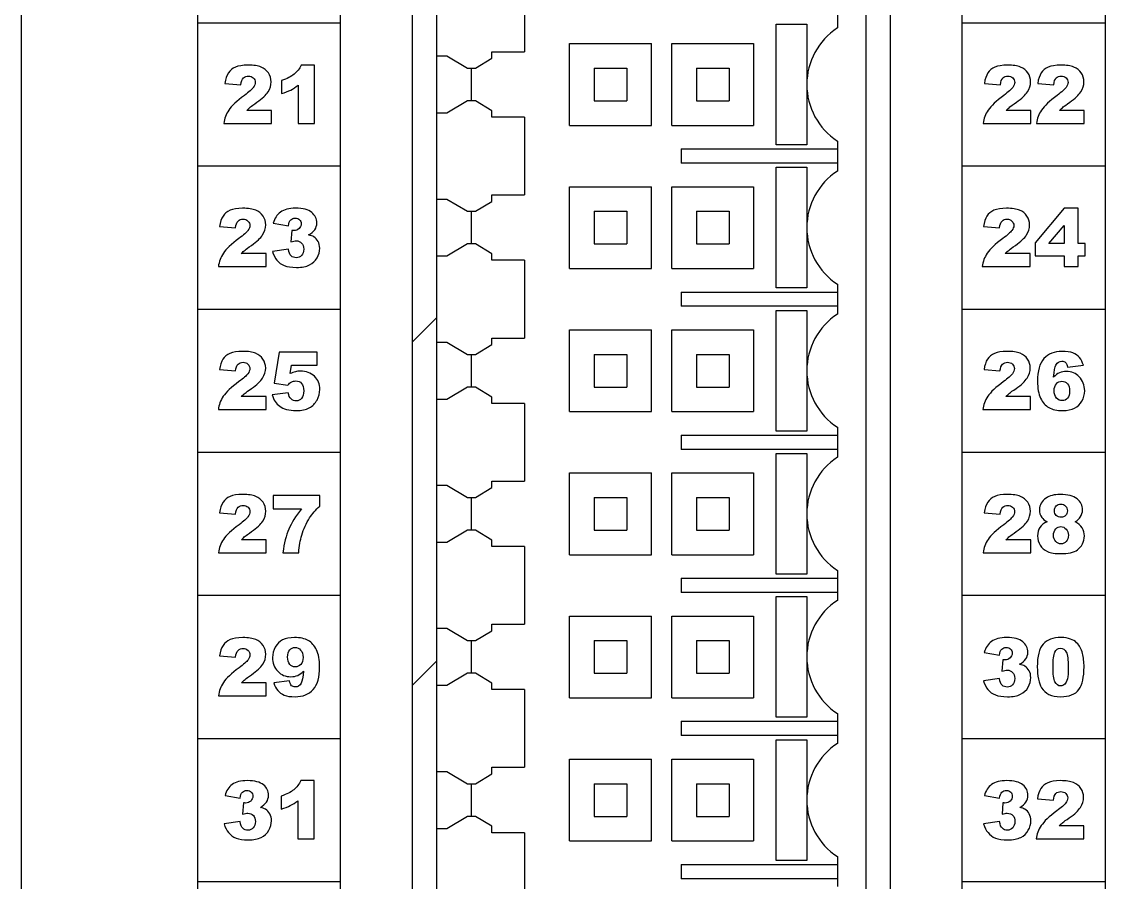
# Model space of a CAD drawing. Header units: millimetres. Extents: x 33 to 632, y -490 to 20.
# Drawn here: x 493.47 to 519.97, y -200.9 to -179.85 of the extents above; entities that cross this region are included whole.
import ezdxf

# ---------------------------------------------------------------- set-up
doc = ezdxf.new("R2010")
doc.units = ezdxf.units.MM

# ---------------------------------------------------------------- blocks, each defined once
blk = doc.blocks.new('MOD_DIM780')
at = {"linetype": 'Continuous'}
for p, q in [((115.619, 48.361), (115.619, 128.861)), ((126.119, 48.361), (126.119, 128.861)), ((115.019, 128.161), (115.019, 48.561)), ((126.719, 48.561), (126.719, 128.161)), ((109.769, 125.111), (109.769, 51.611)), ((113.269, 51.611), (113.269, 125.111)), ((128.469, 51.611), (128.469, 125.111)), ((131.969, 125.111), (131.969, 51.611)), ((105.469, 38.611), (105.469, 124.511)), ((117.769, 91.311), (117.769, 89.411)), ((125.419, 90.728), (125.419, 89.994)), ((113.269, 90.111), (109.769, 90.111)), ((131.969, 90.111), (128.469, 90.111)), ((123.918, 87.136), (123.918, 90.086)), ((123.918, 90.086), (124.669, 90.086)), ((124.669, 90.086), (124.669, 88.615)), ((118.869, 87.611), (118.869, 89.611)), ((118.869, 89.611), (120.869, 89.611)), ((120.869, 87.611), (120.869, 89.611)), ((121.369, 87.611), (121.369, 89.611)), ((121.369, 89.611), (123.369, 89.611)), ((123.369, 89.611), (123.369, 87.611)), ((115.619, 89.311), (115.869, 89.311)), ((115.869, 89.311), (116.369, 89.011)), ((116.97, 89.253), (116.969, 89.411)), ((116.969, 89.411), (117.769, 89.411)), ((112.627, 89.085), (112.305, 89.085)), ((112.627, 87.661), (112.627, 89.085)), ((116.566, 89.011), (116.97, 89.253)), ((116.369, 89.011), (116.566, 89.011)), ((116.469, 88.211), (116.469, 89.011)), ((119.469, 89.011), (119.469, 88.211)), ((119.469, 89.011), (120.269, 89.011)), ((120.269, 89.011), (120.269, 88.211)), ((121.969, 89.011), (121.969, 88.211)), ((121.969, 89.011), (122.769, 89.011)), ((122.769, 89.011), (122.769, 88.211)), ((110.441, 88.638), (110.83, 88.606)), ((111.824, 88.709), (111.824, 88.39)), ((112.233, 88.594), (112.233, 87.661)), ((124.669, 88.607), (124.669, 87.136)), ((129.012, 88.638), (129.402, 88.606)), ((130.317, 88.638), (130.706, 88.606)), ((116.369, 88.211), (115.869, 87.91)), ((116.566, 88.211), (116.369, 88.211)), ((116.97, 87.968), (116.566, 88.211)), ((119.469, 88.211), (120.269, 88.211)), ((121.969, 88.211), (122.769, 88.211)), ((111.579, 87.978), (110.972, 87.978)), ((111.579, 87.661), (111.579, 87.978)), ((115.869, 87.91), (115.619, 87.91)), ((116.969, 87.811), (116.97, 87.968)), ((117.769, 87.811), (116.969, 87.811)), ((117.769, 87.811), (117.769, 85.911)), ((130.15, 87.978), (129.543, 87.978)), ((130.15, 87.661), (130.15, 87.978)), ((131.455, 87.978), (130.848, 87.978)), ((131.455, 87.661), (131.455, 87.978)), ((110.412, 87.661), (111.579, 87.661)), ((112.233, 87.661), (112.627, 87.661)), ((118.869, 87.611), (120.869, 87.611)), ((121.369, 87.611), (123.369, 87.611)), ((128.983, 87.661), (130.15, 87.661)), ((130.288, 87.661), (131.455, 87.661)), ((125.419, 87.228), (125.419, 86.494)), ((121.594, 87.036), (121.594, 86.686)), ((121.594, 87.036), (125.419, 87.036)), ((124.669, 87.136), (123.918, 87.136)), ((125.419, 86.686), (121.594, 86.686)), ((113.269, 86.611), (109.769, 86.611)), ((123.918, 83.636), (123.918, 86.586)), ((123.918, 86.586), (124.669, 86.586)), ((124.669, 86.586), (124.669, 85.115)), ((131.969, 86.611), (128.469, 86.611)), ((116.97, 85.753), (116.969, 85.911)), ((116.969, 85.911), (117.769, 85.911)), ((118.869, 84.111), (118.869, 86.111)), ((118.869, 86.111), (120.869, 86.111)), ((120.869, 84.111), (120.869, 86.111)), ((121.369, 84.111), (121.369, 86.111)), ((121.369, 86.111), (123.369, 86.111)), ((123.369, 86.111), (123.369, 84.111)), ((115.619, 85.811), (115.869, 85.811)), ((115.869, 85.811), (116.369, 85.511)), ((116.566, 85.511), (116.97, 85.753)), ((116.369, 85.511), (116.566, 85.511)), ((116.469, 84.711), (116.469, 85.511)), ((119.469, 85.511), (119.469, 84.711)), ((119.469, 85.511), (120.269, 85.511)), ((120.269, 85.511), (120.269, 84.711)), ((121.969, 85.511), (121.969, 84.711)), ((121.969, 85.511), (122.769, 85.511)), ((122.769, 85.511), (122.769, 84.711)), ((130.963, 85.585), (130.254, 84.742)), ((131.302, 85.585), (130.963, 85.585)), ((131.302, 84.724), (131.302, 85.585)), ((110.309, 85.138), (110.698, 85.106)), ((111.623, 85.222), (111.991, 85.156)), ((124.669, 85.107), (124.669, 83.636)), ((128.99, 85.138), (129.379, 85.106)), ((130.587, 84.724), (130.963, 85.164)), ((130.963, 85.164), (130.963, 84.724)), ((112.075, 85.043), (112.054, 84.765)), ((111.991, 84.582), (111.602, 84.53)), ((116.369, 84.711), (115.869, 84.41)), ((116.566, 84.711), (116.369, 84.711)), ((116.97, 84.468), (116.566, 84.711)), ((119.469, 84.711), (120.269, 84.711)), ((121.969, 84.711), (122.769, 84.711)), ((130.254, 84.742), (130.254, 84.422)), ((130.963, 84.724), (130.587, 84.724)), ((131.477, 84.724), (131.302, 84.724)), ((131.477, 84.422), (131.477, 84.724)), ((111.447, 84.478), (110.84, 84.478)), ((111.447, 84.161), (111.447, 84.478)), ((115.869, 84.41), (115.619, 84.41)), ((116.969, 84.311), (116.97, 84.468)), ((117.769, 84.311), (116.969, 84.311)), ((117.769, 84.311), (117.769, 82.411)), ((130.128, 84.478), (129.521, 84.478)), ((130.128, 84.161), (130.128, 84.478)), ((130.254, 84.422), (130.963, 84.422)), ((130.963, 84.422), (130.963, 84.161)), ((131.302, 84.422), (131.477, 84.422)), ((131.302, 84.161), (131.302, 84.422)), ((110.28, 84.161), (111.447, 84.161)), ((118.869, 84.111), (120.869, 84.111)), ((121.369, 84.111), (123.369, 84.111)), ((128.961, 84.161), (130.128, 84.161)), ((130.963, 84.161), (131.302, 84.161)), ((121.594, 83.536), (121.594, 83.186)), ((121.594, 83.536), (125.419, 83.536)), ((124.669, 83.636), (123.918, 83.636)), ((125.419, 83.728), (125.419, 82.994)), ((113.269, 83.111), (109.769, 83.111)), ((125.419, 83.186), (121.594, 83.186)), ((123.918, 80.136), (123.918, 83.086)), ((123.918, 83.086), (124.669, 83.086)), ((124.669, 83.086), (124.669, 81.615)), ((131.969, 83.111), (128.469, 83.111)), ((115.019, 82.312), (115.619, 82.912)), ((118.869, 80.611), (118.869, 82.611)), ((118.869, 82.611), (120.869, 82.611)), ((120.869, 80.611), (120.869, 82.611)), ((121.369, 80.611), (121.369, 82.611)), ((121.369, 82.611), (123.369, 82.611)), ((123.369, 82.611), (123.369, 80.611)), ((115.619, 82.311), (115.869, 82.311)), ((115.869, 82.311), (116.369, 82.011)), ((116.566, 82.011), (116.97, 82.253)), ((116.97, 82.253), (116.969, 82.411)), ((116.969, 82.411), (117.769, 82.411)), ((111.769, 82.061), (111.646, 81.308)), ((112.693, 82.061), (111.769, 82.061)), ((112.693, 81.75), (112.693, 82.061)), ((116.369, 82.011), (116.566, 82.011)), ((116.469, 81.211), (116.469, 82.011)), ((119.469, 82.011), (119.469, 81.211)), ((119.469, 82.011), (120.269, 82.011)), ((120.269, 82.011), (120.269, 81.211)), ((121.969, 82.011), (121.969, 81.211)), ((121.969, 82.011), (122.769, 82.011)), ((122.769, 82.011), (122.769, 81.211)), ((110.307, 81.638), (110.697, 81.606)), ((112.034, 81.54), (112.067, 81.75)), ((112.067, 81.75), (112.693, 81.75)), ((129.004, 81.638), (129.393, 81.606)), ((131.047, 81.698), (131.434, 81.746)), ((124.669, 81.607), (124.669, 80.136)), ((111.646, 81.308), (111.978, 81.26)), ((116.369, 81.211), (115.869, 80.91)), ((116.566, 81.211), (116.369, 81.211)), ((116.97, 80.968), (116.566, 81.211)), ((119.469, 81.211), (120.269, 81.211)), ((121.969, 81.211), (122.769, 81.211)), ((111.446, 80.978), (110.838, 80.978)), ((111.446, 80.661), (111.446, 80.978)), ((111.989, 81.067), (111.596, 81.024)), ((115.869, 80.91), (115.619, 80.91)), ((116.969, 80.811), (116.97, 80.968)), ((130.142, 80.978), (129.535, 80.978)), ((130.142, 80.661), (130.142, 80.978)), ((110.279, 80.661), (111.446, 80.661)), ((117.769, 80.811), (116.969, 80.811)), ((117.769, 80.811), (117.769, 78.911)), ((118.869, 80.611), (120.869, 80.611)), ((121.369, 80.611), (123.369, 80.611)), ((128.975, 80.661), (130.142, 80.661)), ((121.594, 80.036), (121.594, 79.686)), ((121.594, 80.036), (125.419, 80.036)), ((124.669, 80.136), (123.918, 80.136)), ((125.419, 80.228), (125.419, 79.494)), ((113.269, 79.611), (109.769, 79.611)), ((125.419, 79.686), (121.594, 79.686)), ((123.918, 76.636), (123.918, 79.586)), ((123.918, 79.586), (124.669, 79.586)), ((124.669, 79.586), (124.669, 78.115)), ((131.969, 79.611), (128.469, 79.611)), ((118.869, 77.111), (118.869, 79.111)), ((118.869, 79.111), (120.869, 79.111)), ((120.869, 77.111), (120.869, 79.111)), ((121.369, 77.111), (121.369, 79.111)), ((121.369, 79.111), (123.369, 79.111)), ((123.369, 79.111), (123.369, 77.111)), ((115.619, 78.811), (115.869, 78.811)), ((115.869, 78.811), (116.369, 78.511)), ((116.566, 78.511), (116.97, 78.753)), ((116.97, 78.753), (116.969, 78.911)), ((116.969, 78.911), (117.769, 78.911)), ((111.621, 78.561), (111.621, 78.232)), ((112.757, 78.561), (111.621, 78.561)), ((112.757, 78.298), (112.757, 78.561)), ((116.369, 78.511), (116.566, 78.511)), ((116.469, 77.711), (116.469, 78.511)), ((119.469, 78.511), (120.269, 78.511)), ((119.469, 78.511), (119.469, 77.711)), ((120.269, 78.511), (120.269, 77.711)), ((121.969, 78.511), (122.769, 78.511)), ((121.969, 78.511), (121.969, 77.711)), ((122.769, 78.511), (122.769, 77.711)), ((111.621, 78.232), (112.313, 78.232)), ((110.31, 78.138), (110.7, 78.106)), ((124.669, 78.107), (124.669, 76.636)), ((129.009, 78.138), (129.399, 78.106)), ((116.369, 77.711), (115.869, 77.41)), ((116.566, 77.711), (116.369, 77.711)), ((116.97, 77.468), (116.566, 77.711)), ((119.469, 77.711), (120.269, 77.711)), ((121.969, 77.711), (122.769, 77.711)), ((111.449, 77.478), (110.841, 77.478)), ((111.449, 77.161), (111.449, 77.478)), ((115.869, 77.41), (115.619, 77.41)), ((116.969, 77.311), (116.97, 77.468)), ((130.148, 77.478), (129.54, 77.478)), ((130.148, 77.161), (130.148, 77.478)), ((110.282, 77.161), (111.449, 77.161)), ((111.857, 77.161), (112.245, 77.161)), ((117.769, 77.311), (116.969, 77.311)), ((117.769, 77.311), (117.769, 75.411)), ((128.981, 77.161), (130.148, 77.161)), ((118.869, 77.111), (120.869, 77.111)), ((121.369, 77.111), (123.369, 77.111)), ((124.669, 76.636), (123.918, 76.636)), ((125.419, 76.728), (125.419, 75.994)), ((121.594, 76.536), (125.419, 76.536)), ((121.594, 76.536), (121.594, 76.186)), ((113.269, 76.111), (109.769, 76.111)), ((125.419, 76.186), (121.594, 76.186)), ((123.918, 76.086), (124.669, 76.086)), ((123.918, 73.136), (123.918, 76.086)), ((124.669, 76.086), (124.669, 74.615)), ((131.969, 76.111), (128.469, 76.111)), ((118.869, 73.611), (118.869, 75.611)), ((118.869, 75.611), (120.869, 75.611)), ((120.869, 73.611), (120.869, 75.611)), ((121.369, 75.611), (123.369, 75.611)), ((121.369, 73.611), (121.369, 75.611)), ((123.369, 75.611), (123.369, 73.611)), ((115.619, 75.311), (115.869, 75.311)), ((115.869, 75.311), (116.369, 75.011)), ((116.97, 75.253), (116.969, 75.411)), ((116.969, 75.411), (117.769, 75.411)), ((116.369, 75.011), (116.566, 75.011)), ((116.469, 74.211), (116.469, 75.011)), ((116.566, 75.011), (116.97, 75.253)), ((119.469, 75.011), (120.269, 75.011)), ((119.469, 75.011), (119.469, 74.211)), ((120.269, 75.011), (120.269, 74.211)), ((121.969, 75.011), (122.769, 75.011)), ((121.969, 75.011), (121.969, 74.211)), ((122.769, 75.011), (122.769, 74.211)), ((110.311, 74.638), (110.7, 74.606)), ((115.019, 73.912), (115.619, 74.512)), ((124.669, 74.607), (124.669, 73.136)), ((129.01, 74.722), (129.378, 74.656)), ((129.462, 74.543), (129.442, 74.265)), ((116.369, 74.211), (115.869, 73.91)), ((116.566, 74.211), (116.369, 74.211)), ((116.97, 73.968), (116.566, 74.211)), ((119.469, 74.211), (120.269, 74.211)), ((121.969, 74.211), (122.769, 74.211)), ((111.449, 73.978), (110.842, 73.978)), ((111.449, 73.661), (111.449, 73.978)), ((112.019, 74.024), (111.632, 73.975)), ((116.969, 73.811), (116.97, 73.968)), ((129.378, 74.082), (128.989, 74.03)), ((115.869, 73.91), (115.619, 73.91)), ((117.769, 73.811), (116.969, 73.811)), ((117.769, 73.811), (117.769, 71.911)), ((110.282, 73.661), (111.449, 73.661)), ((118.869, 73.611), (120.869, 73.611)), ((121.369, 73.611), (123.369, 73.611)), ((125.419, 73.228), (125.419, 72.494)), ((121.594, 73.036), (125.419, 73.036)), ((121.594, 73.036), (121.594, 72.686)), ((124.669, 73.136), (123.918, 73.136)), ((113.269, 72.611), (109.769, 72.611)), ((125.419, 72.686), (121.594, 72.686)), ((131.969, 72.611), (128.469, 72.611)), ((123.918, 72.586), (124.669, 72.586)), ((123.918, 69.636), (123.918, 72.586)), ((124.669, 72.586), (124.669, 71.115)), ((118.869, 72.111), (120.869, 72.111)), ((118.869, 70.111), (118.869, 72.111)), ((120.869, 70.111), (120.869, 72.111)), ((121.369, 72.111), (123.369, 72.111)), ((121.369, 70.111), (121.369, 72.111)), ((123.369, 72.111), (123.369, 70.111)), ((116.969, 71.911), (117.769, 71.911)), ((116.97, 71.753), (116.969, 71.911)), ((112.618, 71.585), (112.296, 71.585)), ((112.618, 70.161), (112.618, 71.585)), ((115.619, 71.811), (115.869, 71.811)), ((115.869, 71.811), (116.369, 71.511)), ((116.566, 71.511), (116.97, 71.753)), ((116.369, 71.511), (116.566, 71.511)), ((116.469, 70.711), (116.469, 71.511)), ((119.469, 71.511), (120.269, 71.511)), ((119.469, 71.511), (119.469, 70.711)), ((120.269, 71.511), (120.269, 70.711)), ((121.969, 71.511), (122.769, 71.511)), ((121.969, 71.511), (121.969, 70.711)), ((122.769, 71.511), (122.769, 70.711)), ((110.442, 71.222), (110.809, 71.156)), ((110.893, 71.043), (110.873, 70.765)), ((111.816, 71.209), (111.816, 70.89)), ((112.224, 71.094), (112.224, 70.161)), ((124.669, 71.107), (124.669, 69.636)), ((129.013, 71.222), (129.381, 71.156)), ((129.465, 71.043), (129.445, 70.765)), ((130.308, 71.138), (130.698, 71.106)), ((110.809, 70.582), (110.421, 70.53)), ((116.369, 70.711), (115.869, 70.41)), ((116.566, 70.711), (116.369, 70.711)), ((116.97, 70.468), (116.566, 70.711)), ((119.469, 70.711), (120.269, 70.711)), ((121.969, 70.711), (122.769, 70.711)), ((129.381, 70.582), (128.992, 70.53)), ((115.869, 70.41), (115.619, 70.41)), ((116.969, 70.311), (116.97, 70.468)), ((117.769, 70.311), (116.969, 70.311)), ((117.769, 70.311), (117.769, 68.411)), ((131.446, 70.478), (130.839, 70.478)), ((131.446, 70.161), (131.446, 70.478)), ((112.224, 70.161), (112.618, 70.161)), ((118.869, 70.111), (120.869, 70.111)), ((121.369, 70.111), (123.369, 70.111)), ((130.279, 70.161), (131.446, 70.161)), ((125.419, 69.728), (125.419, 68.994)), ((121.594, 69.536), (125.419, 69.536)), ((121.594, 69.536), (121.594, 69.186)), ((124.669, 69.636), (123.918, 69.636)), ((125.419, 69.186), (121.594, 69.186)), ((113.269, 69.111), (109.769, 69.111)), ((131.969, 69.111), (128.469, 69.111))]:
    blk.add_line(p, q, dxfattribs=at)
for centre, radius, start, end in [((126.319, 88.611), 1.65, 123.0557, 236.9443), ((126.319, 85.111), 1.65, 123.0557, 236.9443), ((126.319, 81.611), 1.65, 123.0557, 236.9443), ((126.319, 78.111), 1.65, 123.0557, 236.9443), ((130.893, 78.208), 1.071, 270.0061, 282.0044), ((126.319, 74.611), 1.65, 123.0557, 236.9443), ((126.319, 71.111), 1.65, 123.0557, 236.9443)]:
    blk.add_arc(centre, radius, start, end, dxfattribs=at)
for points in [[(111.005, 89.085), (110.873, 89.085), (110.771, 89.067), (110.697, 89.035)], [(111.324, 89.037), (111.248, 89.068), (111.142, 89.085), (111.005, 89.085)], [(112.305, 89.085), (112.263, 88.997), (112.205, 88.922), (112.133, 88.863)], [(129.577, 89.085), (129.445, 89.085), (129.343, 89.067), (129.268, 89.035)], [(129.895, 89.037), (129.819, 89.068), (129.713, 89.085), (129.577, 89.085)], [(130.881, 89.085), (130.749, 89.085), (130.647, 89.067), (130.573, 89.035)], [(131.2, 89.037), (131.124, 89.068), (131.018, 89.085), (130.881, 89.085)], [(110.524, 88.894), (110.484, 88.832), (110.456, 88.747), (110.441, 88.638)], [(110.697, 89.035), (110.622, 89.002), (110.565, 88.955), (110.524, 88.894)], [(110.893, 88.771), (110.925, 88.802), (110.966, 88.818), (111.015, 88.818)], [(111.015, 88.818), (111.063, 88.818), (111.102, 88.803), (111.134, 88.772)], [(111.503, 88.894), (111.46, 88.959), (111.4, 89.006), (111.324, 89.037)], [(111.569, 88.677), (111.569, 88.757), (111.547, 88.829), (111.503, 88.894)], [(112.133, 88.863), (112.059, 88.803), (111.956, 88.751), (111.824, 88.709)], [(129.096, 88.894), (129.055, 88.832), (129.027, 88.747), (129.012, 88.638)], [(129.268, 89.035), (129.194, 89.002), (129.136, 88.955), (129.096, 88.894)], [(129.465, 88.771), (129.496, 88.802), (129.537, 88.818), (129.587, 88.818)], [(129.587, 88.818), (129.635, 88.818), (129.674, 88.803), (129.705, 88.772)], [(130.075, 88.894), (130.031, 88.959), (129.972, 89.006), (129.895, 89.037)], [(130.141, 88.677), (130.141, 88.757), (130.119, 88.829), (130.075, 88.894)], [(130.4, 88.894), (130.36, 88.832), (130.332, 88.747), (130.317, 88.638)], [(130.573, 89.035), (130.498, 89.002), (130.441, 88.955), (130.4, 88.894)], [(130.77, 88.771), (130.801, 88.802), (130.842, 88.818), (130.892, 88.818)], [(130.892, 88.818), (130.939, 88.818), (130.978, 88.803), (131.01, 88.772)], [(131.38, 88.894), (131.336, 88.959), (131.276, 89.006), (131.2, 89.037)], [(131.445, 88.677), (131.445, 88.757), (131.423, 88.829), (131.38, 88.894)], [(110.83, 88.606), (110.841, 88.684), (110.862, 88.74), (110.893, 88.771)], [(111.134, 88.539), (111.101, 88.494), (111.029, 88.429), (110.915, 88.345)], [(111.134, 88.772), (111.165, 88.742), (111.182, 88.705), (111.182, 88.663)], [(111.182, 88.663), (111.182, 88.623), (111.165, 88.582), (111.134, 88.539)], [(111.494, 88.432), (111.544, 88.51), (111.569, 88.591), (111.569, 88.677)], [(112.048, 88.476), (112.107, 88.506), (112.169, 88.545), (112.233, 88.594)], [(129.402, 88.606), (129.412, 88.684), (129.433, 88.74), (129.465, 88.771)], [(129.705, 88.539), (129.673, 88.494), (129.6, 88.429), (129.487, 88.345)], [(129.705, 88.772), (129.737, 88.742), (129.753, 88.705), (129.753, 88.663)], [(129.753, 88.663), (129.753, 88.623), (129.737, 88.582), (129.705, 88.539)], [(130.066, 88.432), (130.115, 88.51), (130.141, 88.591), (130.141, 88.677)], [(130.706, 88.606), (130.717, 88.684), (130.738, 88.74), (130.77, 88.771)], [(131.01, 88.539), (130.977, 88.494), (130.905, 88.429), (130.791, 88.345)], [(131.01, 88.772), (131.041, 88.742), (131.058, 88.705), (131.058, 88.663)], [(131.058, 88.663), (131.058, 88.623), (131.041, 88.582), (131.01, 88.539)], [(131.37, 88.432), (131.42, 88.51), (131.445, 88.591), (131.445, 88.677)], [(110.915, 88.345), (110.728, 88.207), (110.601, 88.087), (110.533, 87.985)], [(111.222, 88.177), (111.354, 88.269), (111.444, 88.354), (111.494, 88.432)], [(111.824, 88.39), (111.914, 88.417), (111.989, 88.446), (112.048, 88.476)], [(129.487, 88.345), (129.3, 88.207), (129.173, 88.087), (129.105, 87.985)], [(129.793, 88.177), (129.925, 88.269), (130.016, 88.354), (130.066, 88.432)], [(130.791, 88.345), (130.604, 88.207), (130.477, 88.087), (130.409, 87.985)], [(131.098, 88.177), (131.23, 88.269), (131.32, 88.354), (131.37, 88.432)], [(110.533, 87.985), (110.465, 87.884), (110.425, 87.775), (110.412, 87.661)], [(110.972, 87.978), (111.007, 88.012), (111.037, 88.041), (111.064, 88.062)], [(111.064, 88.062), (111.091, 88.084), (111.143, 88.122), (111.222, 88.177)], [(129.105, 87.985), (129.037, 87.884), (128.997, 87.775), (128.983, 87.661)], [(129.543, 87.978), (129.578, 88.012), (129.609, 88.041), (129.636, 88.062)], [(129.636, 88.062), (129.662, 88.084), (129.715, 88.122), (129.793, 88.177)], [(130.409, 87.985), (130.341, 87.884), (130.301, 87.775), (130.288, 87.661)], [(130.848, 87.978), (130.883, 88.012), (130.914, 88.041), (130.94, 88.062)], [(130.94, 88.062), (130.967, 88.084), (131.02, 88.122), (131.098, 88.177)], [(110.393, 85.394), (110.352, 85.332), (110.324, 85.247), (110.309, 85.138)], [(110.565, 85.535), (110.49, 85.502), (110.433, 85.455), (110.393, 85.394)], [(110.873, 85.585), (110.741, 85.585), (110.639, 85.567), (110.565, 85.535)], [(111.192, 85.537), (111.116, 85.568), (111.01, 85.585), (110.873, 85.585)], [(111.372, 85.394), (111.328, 85.459), (111.269, 85.506), (111.192, 85.537)], [(111.438, 85.177), (111.438, 85.257), (111.416, 85.329), (111.372, 85.394)], [(111.799, 85.491), (111.712, 85.428), (111.653, 85.338), (111.623, 85.222)], [(112.168, 85.585), (112.009, 85.585), (111.885, 85.553), (111.799, 85.491)], [(112.049, 85.301), (112.077, 85.329), (112.115, 85.343), (112.16, 85.343)], [(112.16, 85.343), (112.204, 85.343), (112.24, 85.33), (112.265, 85.304)], [(112.564, 85.482), (112.482, 85.55), (112.351, 85.585), (112.168, 85.585)], [(112.687, 85.225), (112.687, 85.329), (112.646, 85.414), (112.564, 85.482)], [(129.073, 85.394), (129.033, 85.332), (129.005, 85.247), (128.99, 85.138)], [(129.246, 85.535), (129.171, 85.502), (129.114, 85.455), (129.073, 85.394)], [(129.554, 85.585), (129.422, 85.585), (129.32, 85.567), (129.246, 85.535)], [(129.873, 85.537), (129.797, 85.568), (129.691, 85.585), (129.554, 85.585)], [(130.053, 85.394), (130.009, 85.459), (129.949, 85.506), (129.873, 85.537)], [(130.118, 85.177), (130.118, 85.257), (130.097, 85.329), (130.053, 85.394)], [(110.698, 85.106), (110.709, 85.184), (110.73, 85.24), (110.762, 85.271)], [(110.762, 85.271), (110.793, 85.302), (110.834, 85.318), (110.884, 85.318)], [(110.884, 85.318), (110.931, 85.318), (110.971, 85.303), (111.002, 85.272)], [(111.002, 85.272), (111.034, 85.242), (111.05, 85.205), (111.05, 85.163)], [(111.05, 85.163), (111.05, 85.123), (111.034, 85.082), (111.002, 85.039)], [(111.362, 84.932), (111.412, 85.01), (111.438, 85.091), (111.438, 85.177)], [(111.991, 85.156), (112, 85.225), (112.02, 85.273), (112.049, 85.301)], [(112.252, 85.087), (112.218, 85.055), (112.176, 85.038), (112.125, 85.038)], [(112.304, 85.203), (112.304, 85.158), (112.287, 85.119), (112.252, 85.087)], [(112.265, 85.304), (112.29, 85.279), (112.304, 85.245), (112.304, 85.203)], [(112.637, 85.061), (112.67, 85.11), (112.687, 85.164), (112.687, 85.225)], [(129.379, 85.106), (129.39, 85.184), (129.411, 85.24), (129.443, 85.271)], [(129.443, 85.271), (129.474, 85.302), (129.515, 85.318), (129.565, 85.318)], [(129.565, 85.318), (129.612, 85.318), (129.651, 85.303), (129.683, 85.272)], [(129.683, 85.272), (129.715, 85.242), (129.731, 85.205), (129.731, 85.163)], [(129.731, 85.163), (129.731, 85.123), (129.715, 85.082), (129.683, 85.039)], [(130.043, 84.932), (130.093, 85.01), (130.118, 85.091), (130.118, 85.177)], [(110.783, 84.845), (110.596, 84.707), (110.469, 84.587), (110.401, 84.485)], [(111.002, 85.039), (110.97, 84.994), (110.897, 84.929), (110.783, 84.845)], [(111.09, 84.677), (111.222, 84.769), (111.312, 84.854), (111.362, 84.932)], [(112.125, 85.038), (112.113, 85.038), (112.096, 85.039), (112.075, 85.043)], [(112.487, 84.932), (112.554, 84.969), (112.604, 85.012), (112.637, 85.061)], [(112.611, 84.885), (112.583, 84.903), (112.541, 84.919), (112.487, 84.932)], [(112.719, 84.772), (112.693, 84.819), (112.657, 84.857), (112.611, 84.885)], [(129.464, 84.845), (129.277, 84.707), (129.15, 84.587), (129.082, 84.485)], [(129.683, 85.039), (129.651, 84.994), (129.578, 84.929), (129.464, 84.845)], [(129.771, 84.677), (129.903, 84.769), (129.993, 84.854), (130.043, 84.932)], [(110.84, 84.478), (110.875, 84.512), (110.906, 84.541), (110.933, 84.562)], [(110.933, 84.562), (110.959, 84.584), (111.012, 84.622), (111.09, 84.677)], [(112.061, 84.419), (112.029, 84.449), (112.006, 84.504), (111.991, 84.582)], [(112.054, 84.765), (112.108, 84.78), (112.15, 84.788), (112.181, 84.788)], [(112.181, 84.788), (112.238, 84.788), (112.283, 84.77), (112.316, 84.734)], [(112.367, 84.584), (112.367, 84.52), (112.349, 84.469), (112.314, 84.431)], [(112.316, 84.734), (112.35, 84.698), (112.367, 84.649), (112.367, 84.584)], [(112.694, 84.37), (112.736, 84.444), (112.758, 84.523), (112.758, 84.605)], [(112.758, 84.605), (112.758, 84.67), (112.745, 84.725), (112.719, 84.772)], [(129.521, 84.478), (129.556, 84.512), (129.587, 84.541), (129.614, 84.562)], [(129.614, 84.562), (129.64, 84.584), (129.693, 84.622), (129.771, 84.677)], [(110.401, 84.485), (110.334, 84.384), (110.294, 84.275), (110.28, 84.161)], [(111.602, 84.53), (111.627, 84.442), (111.663, 84.37), (111.711, 84.313)], [(111.711, 84.313), (111.758, 84.255), (111.819, 84.211), (111.892, 84.182)], [(112.184, 84.374), (112.135, 84.374), (112.094, 84.388), (112.061, 84.419)], [(112.314, 84.431), (112.28, 84.393), (112.236, 84.374), (112.184, 84.374)], [(112.51, 84.197), (112.59, 84.237), (112.651, 84.295), (112.694, 84.37)], [(129.082, 84.485), (129.015, 84.384), (128.974, 84.275), (128.961, 84.161)], [(111.892, 84.182), (111.966, 84.152), (112.066, 84.137), (112.194, 84.137)], [(112.194, 84.137), (112.324, 84.137), (112.43, 84.158), (112.51, 84.197)], [(110.391, 81.894), (110.35, 81.832), (110.323, 81.747), (110.307, 81.638)], [(110.563, 82.035), (110.489, 82.002), (110.432, 81.955), (110.391, 81.894)], [(110.872, 82.085), (110.74, 82.085), (110.638, 82.067), (110.563, 82.035)], [(111.191, 82.037), (111.114, 82.068), (111.008, 82.085), (110.872, 82.085)], [(111.37, 81.894), (111.326, 81.959), (111.267, 82.006), (111.191, 82.037)], [(111.436, 81.677), (111.436, 81.757), (111.414, 81.829), (111.37, 81.894)], [(129.087, 81.894), (129.047, 81.832), (129.019, 81.747), (129.004, 81.638)], [(129.259, 82.035), (129.185, 82.002), (129.128, 81.955), (129.087, 81.894)], [(129.568, 82.085), (129.436, 82.085), (129.334, 82.067), (129.259, 82.035)], [(129.887, 82.037), (129.81, 82.068), (129.704, 82.085), (129.568, 82.085)], [(130.066, 81.894), (130.023, 81.959), (129.963, 82.006), (129.887, 82.037)], [(130.132, 81.677), (130.132, 81.757), (130.11, 81.829), (130.066, 81.894)], [(130.469, 81.908), (130.362, 81.79), (130.31, 81.605), (130.31, 81.353)], [(130.912, 82.085), (130.723, 82.085), (130.575, 82.025), (130.469, 81.908)], [(131.175, 82.045), (131.11, 82.071), (131.022, 82.085), (130.912, 82.085)], [(131.336, 81.932), (131.294, 81.982), (131.24, 82.02), (131.175, 82.045)], [(131.434, 81.746), (131.411, 81.82), (131.379, 81.883), (131.336, 81.932)], [(110.697, 81.606), (110.707, 81.684), (110.729, 81.74), (110.76, 81.771)], [(110.76, 81.771), (110.792, 81.802), (110.833, 81.818), (110.882, 81.818)], [(110.882, 81.818), (110.93, 81.818), (110.969, 81.803), (111.001, 81.772)], [(111.048, 81.663), (111.048, 81.623), (111.032, 81.582), (111, 81.539)], [(111.001, 81.772), (111.032, 81.742), (111.048, 81.705), (111.048, 81.663)], [(111.361, 81.432), (111.41, 81.51), (111.436, 81.591), (111.436, 81.677)], [(129.393, 81.606), (129.404, 81.684), (129.425, 81.74), (129.456, 81.771)], [(129.456, 81.771), (129.488, 81.802), (129.529, 81.818), (129.578, 81.818)], [(129.578, 81.818), (129.626, 81.818), (129.665, 81.803), (129.697, 81.772)], [(129.697, 81.772), (129.728, 81.742), (129.745, 81.705), (129.745, 81.663)], [(129.745, 81.663), (129.745, 81.623), (129.728, 81.582), (129.697, 81.539)], [(130.057, 81.432), (130.107, 81.51), (130.132, 81.591), (130.132, 81.677)], [(130.704, 81.456), (130.716, 81.606), (130.735, 81.704), (130.76, 81.751)], [(130.76, 81.751), (130.795, 81.813), (130.845, 81.846), (130.908, 81.846)], [(130.908, 81.846), (130.942, 81.846), (130.972, 81.834), (130.995, 81.812)], [(130.995, 81.812), (131.02, 81.789), (131.037, 81.751), (131.047, 81.698)], [(111, 81.539), (110.968, 81.494), (110.896, 81.429), (110.782, 81.345)], [(111.088, 81.177), (111.22, 81.269), (111.311, 81.354), (111.361, 81.432)], [(112.162, 81.586), (112.12, 81.576), (112.077, 81.56), (112.034, 81.54)], [(112.063, 81.333), (112.098, 81.351), (112.134, 81.361), (112.172, 81.361)], [(112.288, 81.601), (112.246, 81.601), (112.204, 81.596), (112.162, 81.586)], [(112.172, 81.361), (112.232, 81.361), (112.278, 81.341), (112.314, 81.302)], [(112.628, 81.474), (112.541, 81.558), (112.427, 81.601), (112.288, 81.601)], [(112.76, 81.154), (112.76, 81.282), (112.716, 81.389), (112.628, 81.474)], [(129.697, 81.539), (129.664, 81.494), (129.592, 81.429), (129.478, 81.345)], [(129.785, 81.177), (129.917, 81.269), (130.007, 81.354), (130.057, 81.432)], [(130.848, 81.56), (130.798, 81.537), (130.75, 81.503), (130.704, 81.456)], [(131.018, 81.595), (130.953, 81.595), (130.896, 81.583), (130.848, 81.56)], [(131.333, 81.461), (131.248, 81.55), (131.142, 81.595), (131.018, 81.595)], [(131.464, 81.122), (131.464, 81.259), (131.42, 81.371), (131.333, 81.461)], [(110.782, 81.345), (110.595, 81.207), (110.468, 81.087), (110.4, 80.985)], [(110.931, 81.062), (110.958, 81.084), (111.01, 81.122), (111.088, 81.177)], [(111.978, 81.26), (112.008, 81.295), (112.037, 81.32), (112.063, 81.333)], [(112.314, 81.302), (112.35, 81.263), (112.368, 81.202), (112.368, 81.119)], [(112.368, 81.119), (112.368, 81.037), (112.35, 80.976), (112.315, 80.935)], [(112.692, 80.894), (112.737, 80.977), (112.76, 81.064), (112.76, 81.154)], [(129.478, 81.345), (129.291, 81.207), (129.164, 81.087), (129.096, 80.985)], [(129.627, 81.062), (129.654, 81.084), (129.706, 81.122), (129.785, 81.177)], [(130.31, 81.353), (130.31, 81.18), (130.335, 81.042), (130.385, 80.937)], [(130.718, 81.122), (130.718, 81.196), (130.736, 81.254), (130.772, 81.294)], [(130.775, 80.943), (130.737, 80.986), (130.718, 81.046), (130.718, 81.122)], [(130.772, 81.294), (130.808, 81.334), (130.854, 81.354), (130.909, 81.354)], [(130.909, 81.354), (130.961, 81.354), (131.005, 81.333), (131.041, 81.292)], [(131.041, 81.292), (131.077, 81.25), (131.095, 81.19), (131.095, 81.111)], [(131.095, 81.111), (131.095, 81.034), (131.078, 80.976), (131.044, 80.937)], [(131.398, 80.869), (131.442, 80.945), (131.464, 81.029), (131.464, 81.122)], [(110.4, 80.985), (110.332, 80.884), (110.292, 80.775), (110.279, 80.661)], [(110.838, 80.978), (110.874, 81.012), (110.904, 81.041), (110.931, 81.062)], [(111.596, 81.024), (111.615, 80.958), (111.639, 80.903), (111.667, 80.859)], [(111.667, 80.859), (111.696, 80.815), (111.733, 80.775), (111.779, 80.741)], [(112.056, 80.922), (112.021, 80.955), (111.999, 81.004), (111.989, 81.067)], [(112.181, 80.874), (112.132, 80.874), (112.09, 80.89), (112.056, 80.922)], [(112.315, 80.935), (112.279, 80.894), (112.235, 80.874), (112.181, 80.874)], [(112.501, 80.703), (112.583, 80.747), (112.647, 80.81), (112.692, 80.894)], [(129.096, 80.985), (129.028, 80.884), (128.988, 80.775), (128.975, 80.661)], [(129.535, 80.978), (129.57, 81.012), (129.6, 81.041), (129.627, 81.062)], [(130.385, 80.937), (130.436, 80.832), (130.504, 80.756), (130.589, 80.708)], [(130.915, 80.879), (130.86, 80.879), (130.813, 80.9), (130.775, 80.943)], [(131.044, 80.937), (131.009, 80.898), (130.966, 80.879), (130.915, 80.879)], [(131.216, 80.695), (131.294, 80.734), (131.354, 80.792), (131.398, 80.869)], [(111.779, 80.741), (111.825, 80.707), (111.881, 80.68), (111.947, 80.663)], [(111.947, 80.663), (112.013, 80.646), (112.092, 80.637), (112.185, 80.637)], [(112.185, 80.637), (112.313, 80.637), (112.419, 80.659), (112.501, 80.703)], [(130.589, 80.708), (130.673, 80.661), (130.786, 80.637), (130.926, 80.637)], [(130.926, 80.637), (131.042, 80.637), (131.139, 80.657), (131.216, 80.695)], [(110.566, 78.535), (110.492, 78.502), (110.434, 78.455), (110.394, 78.394)], [(110.875, 78.585), (110.743, 78.585), (110.641, 78.567), (110.566, 78.535)], [(111.193, 78.537), (111.117, 78.568), (111.011, 78.585), (110.875, 78.585)], [(111.373, 78.394), (111.329, 78.459), (111.27, 78.506), (111.193, 78.537)], [(129.265, 78.535), (129.191, 78.502), (129.133, 78.455), (129.093, 78.394)], [(129.574, 78.585), (129.442, 78.585), (129.34, 78.567), (129.265, 78.535)], [(129.892, 78.537), (129.816, 78.568), (129.71, 78.585), (129.574, 78.585)], [(130.072, 78.394), (130.028, 78.459), (129.969, 78.506), (129.892, 78.537)], [(130.522, 78.498), (130.411, 78.424), (130.357, 78.328), (130.357, 78.211)], [(130.863, 78.585), (130.722, 78.585), (130.608, 78.556), (130.522, 78.498)], [(131.277, 78.477), (131.188, 78.548), (131.05, 78.585), (130.863, 78.585)], [(131.412, 78.208), (131.412, 78.316), (131.367, 78.406), (131.277, 78.477)], [(110.394, 78.394), (110.353, 78.332), (110.326, 78.247), (110.31, 78.138)], [(110.7, 78.106), (110.71, 78.184), (110.731, 78.24), (110.763, 78.271)], [(110.763, 78.271), (110.794, 78.302), (110.835, 78.318), (110.885, 78.318)], [(110.885, 78.318), (110.933, 78.318), (110.972, 78.303), (111.004, 78.272)], [(111.004, 78.272), (111.035, 78.242), (111.051, 78.205), (111.051, 78.163)], [(111.364, 77.932), (111.413, 78.01), (111.439, 78.091), (111.439, 78.177)], [(111.439, 78.177), (111.439, 78.257), (111.417, 78.329), (111.373, 78.394)], [(112.313, 78.232), (112.171, 78.056), (112.066, 77.89), (112.001, 77.736)], [(112.51, 78.009), (112.575, 78.112), (112.658, 78.208), (112.757, 78.298)], [(129.093, 78.394), (129.052, 78.332), (129.025, 78.247), (129.009, 78.138)], [(129.399, 78.106), (129.409, 78.184), (129.43, 78.24), (129.462, 78.271)], [(129.462, 78.271), (129.493, 78.302), (129.535, 78.318), (129.584, 78.318)], [(129.584, 78.318), (129.632, 78.318), (129.671, 78.303), (129.703, 78.272)], [(129.703, 78.272), (129.734, 78.242), (129.75, 78.205), (129.75, 78.163)], [(130.063, 77.932), (130.112, 78.01), (130.138, 78.091), (130.138, 78.177)], [(130.138, 78.177), (130.138, 78.257), (130.116, 78.329), (130.072, 78.394)], [(130.357, 78.211), (130.357, 78.14), (130.376, 78.077), (130.414, 78.022)], [(130.723, 78.188), (130.723, 78.235), (130.737, 78.273), (130.766, 78.303)], [(130.767, 78.071), (130.737, 78.1), (130.723, 78.14), (130.723, 78.188)], [(130.766, 78.303), (130.796, 78.332), (130.834, 78.348), (130.882, 78.348)], [(130.882, 78.348), (130.928, 78.348), (130.966, 78.332), (130.996, 78.302)], [(130.996, 78.302), (131.026, 78.271), (131.041, 78.232), (131.041, 78.184)], [(131.041, 78.184), (131.041, 78.138), (131.027, 78.099), (130.999, 78.071)], [(131.358, 78.032), (131.394, 78.086), (131.412, 78.145), (131.412, 78.208)], [(111.003, 78.039), (110.971, 77.994), (110.898, 77.929), (110.785, 77.845)], [(111.051, 78.163), (111.051, 78.123), (111.035, 78.082), (111.003, 78.039)], [(111.091, 77.677), (111.223, 77.769), (111.314, 77.854), (111.364, 77.932)], [(112.319, 77.588), (112.365, 77.742), (112.429, 77.883), (112.51, 78.009)], [(129.702, 78.039), (129.67, 77.994), (129.598, 77.929), (129.484, 77.845)], [(129.75, 78.163), (129.75, 78.123), (129.734, 78.082), (129.702, 78.039)], [(129.79, 77.677), (129.922, 77.769), (130.013, 77.854), (130.063, 77.932)], [(130.548, 77.913), (130.468, 77.882), (130.409, 77.838), (130.371, 77.78)], [(130.414, 78.022), (130.442, 77.982), (130.487, 77.946), (130.548, 77.913)], [(130.889, 78.027), (130.838, 78.027), (130.798, 78.041), (130.767, 78.071)], [(130.999, 78.071), (130.97, 78.041), (130.933, 78.027), (130.889, 78.027)], [(131.232, 77.913), (131.29, 77.951), (131.332, 77.991), (131.358, 78.032)], [(131.401, 77.769), (131.364, 77.828), (131.308, 77.877), (131.232, 77.913)], [(110.785, 77.845), (110.598, 77.707), (110.471, 77.587), (110.403, 77.485)], [(110.934, 77.562), (110.961, 77.584), (111.013, 77.622), (111.091, 77.677)], [(112.001, 77.736), (111.936, 77.581), (111.888, 77.389), (111.857, 77.161)], [(129.484, 77.845), (129.297, 77.707), (129.17, 77.587), (129.102, 77.485)], [(129.633, 77.562), (129.66, 77.584), (129.712, 77.622), (129.79, 77.677)], [(130.371, 77.78), (130.333, 77.723), (130.314, 77.654), (130.314, 77.572)], [(130.701, 77.586), (130.701, 77.651), (130.719, 77.702), (130.755, 77.74)], [(130.755, 77.74), (130.791, 77.779), (130.833, 77.798), (130.882, 77.798)], [(130.882, 77.798), (130.931, 77.798), (130.974, 77.778), (131.011, 77.738)], [(131.011, 77.738), (131.048, 77.698), (131.067, 77.648), (131.067, 77.587)], [(131.458, 77.57), (131.458, 77.643), (131.439, 77.709), (131.401, 77.769)], [(110.403, 77.485), (110.335, 77.384), (110.295, 77.275), (110.282, 77.161)], [(110.841, 77.478), (110.877, 77.512), (110.907, 77.541), (110.934, 77.562)], [(112.245, 77.161), (112.257, 77.325), (112.282, 77.467), (112.319, 77.588)], [(129.102, 77.485), (129.034, 77.384), (128.994, 77.275), (128.981, 77.161)], [(129.54, 77.478), (129.576, 77.512), (129.606, 77.541), (129.633, 77.562)], [(130.314, 77.572), (130.314, 77.488), (130.334, 77.412), (130.374, 77.344)], [(130.758, 77.434), (130.72, 77.473), (130.701, 77.524), (130.701, 77.586)], [(130.887, 77.376), (130.838, 77.376), (130.795, 77.395), (130.758, 77.434)], [(131.012, 77.435), (130.975, 77.395), (130.933, 77.376), (130.887, 77.376)], [(131.067, 77.587), (131.067, 77.525), (131.048, 77.475), (131.012, 77.435)], [(131.409, 77.374), (131.442, 77.435), (131.458, 77.5), (131.458, 77.57)], [(130.374, 77.344), (130.415, 77.275), (130.475, 77.224), (130.553, 77.189)], [(130.553, 77.189), (130.632, 77.155), (130.744, 77.137), (130.893, 77.137)], [(131.116, 77.16), (131.186, 77.175), (131.244, 77.2), (131.291, 77.233)], [(131.291, 77.233), (131.338, 77.266), (131.377, 77.313), (131.409, 77.374)], [(110.567, 75.035), (110.492, 75.002), (110.435, 74.955), (110.394, 74.894)], [(110.875, 75.085), (110.743, 75.085), (110.641, 75.067), (110.567, 75.035)], [(111.194, 75.037), (111.118, 75.068), (111.012, 75.085), (110.875, 75.085)], [(111.374, 74.894), (111.33, 74.959), (111.27, 75.006), (111.194, 75.037)], [(111.85, 75.026), (111.773, 74.986), (111.713, 74.929), (111.669, 74.853)], [(112.14, 75.085), (112.024, 75.085), (111.927, 75.065), (111.85, 75.026)], [(112.477, 75.012), (112.393, 75.06), (112.28, 75.085), (112.14, 75.085)], [(112.68, 74.783), (112.629, 74.888), (112.562, 74.964), (112.477, 75.012)], [(129.556, 75.085), (129.396, 75.085), (129.273, 75.053), (129.186, 74.991)], [(129.951, 74.982), (129.87, 75.05), (129.738, 75.085), (129.556, 75.085)], [(130.887, 75.085), (130.69, 75.085), (130.544, 75.031), (130.449, 74.925)], [(131.119, 75.049), (131.058, 75.072), (130.98, 75.085), (130.887, 75.085)], [(131.267, 74.959), (131.229, 74.996), (131.179, 75.026), (131.119, 75.049)], [(110.394, 74.894), (110.354, 74.832), (110.326, 74.747), (110.311, 74.638)], [(110.7, 74.606), (110.711, 74.684), (110.732, 74.74), (110.764, 74.771)], [(110.764, 74.771), (110.795, 74.802), (110.836, 74.818), (110.886, 74.818)], [(110.886, 74.818), (110.933, 74.818), (110.973, 74.803), (111.004, 74.772)], [(111.004, 74.772), (111.036, 74.742), (111.052, 74.705), (111.052, 74.663)], [(111.439, 74.677), (111.439, 74.757), (111.418, 74.829), (111.374, 74.894)], [(111.669, 74.853), (111.625, 74.776), (111.603, 74.691), (111.603, 74.598)], [(111.972, 74.609), (111.972, 74.686), (111.989, 74.745), (112.023, 74.784)], [(112.023, 74.784), (112.057, 74.822), (112.1, 74.842), (112.152, 74.842)], [(112.152, 74.842), (112.206, 74.842), (112.253, 74.82), (112.291, 74.777)], [(112.291, 74.777), (112.33, 74.734), (112.349, 74.675), (112.349, 74.599)], [(112.756, 74.368), (112.756, 74.54), (112.731, 74.678), (112.68, 74.783)], [(129.186, 74.991), (129.099, 74.928), (129.041, 74.838), (129.01, 74.722)], [(129.378, 74.656), (129.387, 74.725), (129.407, 74.773), (129.436, 74.801)], [(129.436, 74.801), (129.465, 74.829), (129.502, 74.843), (129.548, 74.843)], [(129.548, 74.843), (129.592, 74.843), (129.627, 74.83), (129.652, 74.804)], [(129.652, 74.804), (129.678, 74.779), (129.691, 74.745), (129.691, 74.703)], [(130.074, 74.725), (130.074, 74.829), (130.033, 74.914), (129.951, 74.982)], [(130.449, 74.925), (130.353, 74.818), (130.305, 74.632), (130.305, 74.366)], [(130.734, 74.727), (130.763, 74.792), (130.808, 74.826), (130.873, 74.826)], [(130.873, 74.826), (130.936, 74.826), (130.983, 74.793), (131.015, 74.729)], [(131.357, 74.841), (131.335, 74.882), (131.305, 74.921), (131.267, 74.959)], [(131.41, 74.698), (131.397, 74.752), (131.379, 74.8), (131.357, 74.841)], [(111.004, 74.539), (110.972, 74.494), (110.899, 74.429), (110.785, 74.345)], [(111.052, 74.663), (111.052, 74.623), (111.036, 74.582), (111.004, 74.539)], [(111.364, 74.432), (111.414, 74.51), (111.439, 74.591), (111.439, 74.677)], [(111.603, 74.598), (111.603, 74.462), (111.646, 74.349), (111.731, 74.26)], [(112.025, 74.429), (111.99, 74.471), (111.972, 74.531), (111.972, 74.609)], [(112.349, 74.599), (112.349, 74.525), (112.33, 74.468), (112.294, 74.428)], [(129.513, 74.538), (129.5, 74.538), (129.483, 74.539), (129.462, 74.543)], [(129.64, 74.587), (129.605, 74.555), (129.563, 74.538), (129.513, 74.538)], [(129.691, 74.703), (129.691, 74.658), (129.674, 74.619), (129.64, 74.587)], [(129.874, 74.432), (129.941, 74.469), (129.991, 74.512), (130.024, 74.561)], [(130.024, 74.561), (130.057, 74.61), (130.074, 74.664), (130.074, 74.725)], [(130.691, 74.365), (130.691, 74.541), (130.705, 74.662), (130.734, 74.727)], [(131.015, 74.729), (131.046, 74.665), (131.062, 74.54), (131.062, 74.355)], [(131.449, 74.371), (131.449, 74.484), (131.436, 74.593), (131.41, 74.698)], [(110.785, 74.345), (110.598, 74.207), (110.471, 74.087), (110.403, 73.985)], [(111.092, 74.177), (111.224, 74.269), (111.314, 74.354), (111.364, 74.432)], [(111.731, 74.26), (111.818, 74.171), (111.924, 74.127), (112.05, 74.127)], [(112.158, 74.367), (112.104, 74.367), (112.06, 74.387), (112.025, 74.429)], [(112.294, 74.428), (112.258, 74.387), (112.212, 74.367), (112.158, 74.367)], [(112.22, 74.16), (112.268, 74.182), (112.316, 74.217), (112.363, 74.265)], [(112.363, 74.265), (112.35, 74.114), (112.33, 74.016), (112.305, 73.97)], [(112.597, 73.813), (112.703, 73.93), (112.756, 74.115), (112.756, 74.368)], [(129.442, 74.265), (129.495, 74.28), (129.537, 74.288), (129.568, 74.288)], [(129.568, 74.288), (129.625, 74.288), (129.67, 74.27), (129.703, 74.234)], [(129.703, 74.234), (129.737, 74.198), (129.754, 74.149), (129.754, 74.084)], [(129.998, 74.385), (129.97, 74.403), (129.928, 74.419), (129.874, 74.432)], [(130.107, 74.272), (130.081, 74.319), (130.044, 74.357), (129.998, 74.385)], [(130.146, 74.105), (130.146, 74.17), (130.132, 74.225), (130.107, 74.272)], [(130.305, 74.366), (130.305, 74.258), (130.314, 74.159), (130.333, 74.069)], [(130.738, 74), (130.706, 74.065), (130.691, 74.187), (130.691, 74.365)], [(131.062, 74.355), (131.062, 74.228), (131.055, 74.134), (131.042, 74.075)], [(131.321, 73.813), (131.406, 73.931), (131.449, 74.117), (131.449, 74.371)], [(110.403, 73.985), (110.336, 73.884), (110.295, 73.775), (110.282, 73.661)], [(110.842, 73.978), (110.877, 74.012), (110.908, 74.041), (110.935, 74.062)], [(110.935, 74.062), (110.961, 74.084), (111.014, 74.122), (111.092, 74.177)], [(111.632, 73.975), (111.655, 73.9), (111.688, 73.838), (111.73, 73.788)], [(112.07, 73.908), (112.046, 73.931), (112.029, 73.969), (112.019, 74.024)], [(112.05, 74.127), (112.114, 74.127), (112.17, 74.137), (112.22, 74.16)], [(112.305, 73.97), (112.27, 73.907), (112.222, 73.876), (112.16, 73.876)], [(128.989, 74.03), (129.014, 73.942), (129.05, 73.87), (129.098, 73.813)], [(129.449, 73.919), (129.416, 73.949), (129.393, 74.004), (129.378, 74.082)], [(129.754, 74.084), (129.754, 74.02), (129.736, 73.969), (129.702, 73.931)], [(130.081, 73.87), (130.124, 73.944), (130.146, 74.023), (130.146, 74.105)], [(130.333, 74.069), (130.352, 73.98), (130.378, 73.91), (130.411, 73.858)], [(130.875, 73.902), (130.815, 73.902), (130.769, 73.935), (130.738, 74)], [(130.977, 73.943), (130.949, 73.916), (130.914, 73.902), (130.875, 73.902)], [(131.042, 74.075), (131.028, 74.015), (131.006, 73.971), (130.977, 73.943)], [(111.73, 73.788), (111.773, 73.739), (111.826, 73.701), (111.891, 73.675)], [(111.891, 73.675), (111.955, 73.65), (112.043, 73.637), (112.155, 73.637)], [(112.16, 73.876), (112.124, 73.876), (112.095, 73.886), (112.07, 73.908)], [(112.155, 73.637), (112.343, 73.637), (112.49, 73.695), (112.597, 73.813)], [(129.098, 73.813), (129.146, 73.755), (129.206, 73.711), (129.28, 73.682)], [(129.28, 73.682), (129.353, 73.652), (129.453, 73.637), (129.581, 73.637)], [(129.572, 73.874), (129.522, 73.874), (129.481, 73.888), (129.449, 73.919)], [(129.702, 73.931), (129.667, 73.893), (129.623, 73.874), (129.572, 73.874)], [(129.581, 73.637), (129.711, 73.637), (129.817, 73.658), (129.897, 73.697)], [(129.897, 73.697), (129.978, 73.737), (130.039, 73.795), (130.081, 73.87)], [(130.411, 73.858), (130.458, 73.786), (130.518, 73.73), (130.591, 73.693)], [(130.591, 73.693), (130.663, 73.656), (130.758, 73.637), (130.876, 73.637)], [(130.876, 73.637), (131.086, 73.637), (131.234, 73.695), (131.321, 73.813)], [(110.987, 71.585), (110.827, 71.585), (110.704, 71.553), (110.617, 71.491)], [(111.383, 71.482), (111.301, 71.55), (111.169, 71.585), (110.987, 71.585)], [(112.296, 71.585), (112.254, 71.497), (112.197, 71.422), (112.124, 71.363)], [(129.558, 71.585), (129.399, 71.585), (129.276, 71.553), (129.189, 71.491)], [(129.954, 71.482), (129.873, 71.55), (129.741, 71.585), (129.558, 71.585)], [(130.872, 71.585), (130.741, 71.585), (130.638, 71.567), (130.564, 71.535)], [(131.191, 71.537), (131.115, 71.568), (131.009, 71.585), (130.872, 71.585)], [(110.617, 71.491), (110.53, 71.428), (110.472, 71.338), (110.442, 71.222)], [(110.809, 71.156), (110.819, 71.225), (110.839, 71.273), (110.867, 71.301)], [(110.867, 71.301), (110.896, 71.329), (110.933, 71.343), (110.979, 71.343)], [(110.979, 71.343), (111.023, 71.343), (111.058, 71.33), (111.084, 71.304)], [(111.084, 71.304), (111.109, 71.279), (111.122, 71.245), (111.122, 71.203)], [(111.505, 71.225), (111.505, 71.329), (111.464, 71.414), (111.383, 71.482)], [(112.124, 71.363), (112.051, 71.303), (111.948, 71.251), (111.816, 71.209)], [(129.189, 71.491), (129.102, 71.428), (129.044, 71.338), (129.013, 71.222)], [(129.381, 71.156), (129.39, 71.225), (129.41, 71.273), (129.439, 71.301)], [(129.439, 71.301), (129.468, 71.329), (129.505, 71.343), (129.551, 71.343)], [(129.551, 71.343), (129.595, 71.343), (129.63, 71.33), (129.655, 71.304)], [(129.655, 71.304), (129.681, 71.279), (129.694, 71.245), (129.694, 71.203)], [(130.077, 71.225), (130.077, 71.329), (130.036, 71.414), (129.954, 71.482)], [(130.392, 71.394), (130.351, 71.332), (130.323, 71.247), (130.308, 71.138)], [(130.564, 71.535), (130.489, 71.502), (130.432, 71.455), (130.392, 71.394)], [(130.761, 71.271), (130.792, 71.302), (130.833, 71.318), (130.883, 71.318)], [(130.883, 71.318), (130.931, 71.318), (130.97, 71.303), (131.001, 71.272)], [(131.371, 71.394), (131.327, 71.459), (131.268, 71.506), (131.191, 71.537)], [(131.437, 71.177), (131.437, 71.257), (131.415, 71.329), (131.371, 71.394)], [(110.944, 71.038), (110.931, 71.038), (110.914, 71.039), (110.893, 71.043)], [(111.071, 71.087), (111.036, 71.055), (110.994, 71.038), (110.944, 71.038)], [(111.122, 71.203), (111.122, 71.158), (111.105, 71.119), (111.071, 71.087)], [(111.306, 70.932), (111.373, 70.969), (111.422, 71.012), (111.456, 71.061)], [(111.456, 71.061), (111.488, 71.11), (111.505, 71.164), (111.505, 71.225)], [(112.039, 70.976), (112.098, 71.006), (112.16, 71.045), (112.224, 71.094)], [(129.515, 71.038), (129.503, 71.038), (129.486, 71.039), (129.465, 71.043)], [(129.642, 71.087), (129.608, 71.055), (129.566, 71.038), (129.515, 71.038)], [(129.694, 71.203), (129.694, 71.158), (129.677, 71.119), (129.642, 71.087)], [(129.877, 70.932), (129.944, 70.969), (129.994, 71.012), (130.027, 71.061)], [(130.027, 71.061), (130.06, 71.11), (130.077, 71.164), (130.077, 71.225)], [(130.698, 71.106), (130.708, 71.184), (130.729, 71.24), (130.761, 71.271)], [(131.001, 71.039), (130.969, 70.994), (130.896, 70.929), (130.783, 70.845)], [(131.001, 71.272), (131.033, 71.242), (131.049, 71.205), (131.049, 71.163)], [(131.049, 71.163), (131.049, 71.123), (131.033, 71.082), (131.001, 71.039)], [(131.362, 70.932), (131.411, 71.01), (131.437, 71.091), (131.437, 71.177)], [(110.873, 70.765), (110.927, 70.78), (110.969, 70.788), (110.999, 70.788)], [(110.999, 70.788), (111.057, 70.788), (111.101, 70.77), (111.135, 70.734)], [(111.43, 70.885), (111.401, 70.903), (111.359, 70.919), (111.306, 70.932)], [(111.538, 70.772), (111.512, 70.819), (111.476, 70.857), (111.43, 70.885)], [(111.577, 70.605), (111.577, 70.67), (111.564, 70.725), (111.538, 70.772)], [(111.816, 70.89), (111.906, 70.917), (111.98, 70.946), (112.039, 70.976)], [(129.445, 70.765), (129.498, 70.78), (129.54, 70.788), (129.571, 70.788)], [(129.571, 70.788), (129.628, 70.788), (129.673, 70.77), (129.706, 70.734)], [(130.001, 70.885), (129.973, 70.903), (129.931, 70.919), (129.877, 70.932)], [(130.109, 70.772), (130.084, 70.819), (130.047, 70.857), (130.001, 70.885)], [(130.149, 70.605), (130.149, 70.67), (130.135, 70.725), (130.109, 70.772)], [(130.783, 70.845), (130.595, 70.707), (130.468, 70.587), (130.401, 70.485)], [(131.089, 70.677), (131.221, 70.769), (131.312, 70.854), (131.362, 70.932)], [(110.421, 70.53), (110.445, 70.442), (110.482, 70.37), (110.529, 70.313)], [(110.88, 70.419), (110.847, 70.449), (110.824, 70.504), (110.809, 70.582)], [(111.185, 70.584), (111.185, 70.52), (111.167, 70.469), (111.133, 70.431)], [(111.135, 70.734), (111.168, 70.698), (111.185, 70.649), (111.185, 70.584)], [(111.513, 70.37), (111.555, 70.444), (111.577, 70.523), (111.577, 70.605)], [(128.992, 70.53), (129.017, 70.442), (129.053, 70.37), (129.101, 70.313)], [(129.451, 70.419), (129.419, 70.449), (129.396, 70.504), (129.381, 70.582)], [(129.757, 70.584), (129.757, 70.52), (129.739, 70.469), (129.704, 70.431)], [(129.706, 70.734), (129.74, 70.698), (129.757, 70.649), (129.757, 70.584)], [(130.084, 70.37), (130.127, 70.444), (130.149, 70.523), (130.149, 70.605)], [(130.839, 70.478), (130.874, 70.512), (130.905, 70.541), (130.932, 70.562)], [(130.932, 70.562), (130.958, 70.584), (131.011, 70.622), (131.089, 70.677)], [(110.529, 70.313), (110.577, 70.255), (110.637, 70.211), (110.711, 70.182)], [(111.003, 70.374), (110.953, 70.374), (110.912, 70.388), (110.88, 70.419)], [(111.133, 70.431), (111.099, 70.393), (111.055, 70.374), (111.003, 70.374)], [(111.329, 70.197), (111.409, 70.237), (111.47, 70.295), (111.513, 70.37)], [(129.101, 70.313), (129.149, 70.255), (129.209, 70.211), (129.282, 70.182)], [(129.575, 70.374), (129.525, 70.374), (129.484, 70.388), (129.451, 70.419)], [(129.704, 70.431), (129.67, 70.393), (129.626, 70.374), (129.575, 70.374)], [(129.9, 70.197), (129.98, 70.237), (130.042, 70.295), (130.084, 70.37)], [(130.401, 70.485), (130.333, 70.384), (130.293, 70.275), (130.279, 70.161)], [(110.711, 70.182), (110.784, 70.152), (110.885, 70.137), (111.013, 70.137)], [(111.013, 70.137), (111.142, 70.137), (111.248, 70.158), (111.329, 70.197)], [(129.282, 70.182), (129.356, 70.152), (129.456, 70.137), (129.584, 70.137)], [(129.584, 70.137), (129.714, 70.137), (129.82, 70.158), (129.9, 70.197)]]:
    blk.add_open_spline(points, degree=3, dxfattribs=at)

msp = doc.modelspace()

# ---------------------------------------------------------------- block references
msp.add_blockref('MOD_DIM780', (388, -270))

doc.saveas('drawing.dxf')
